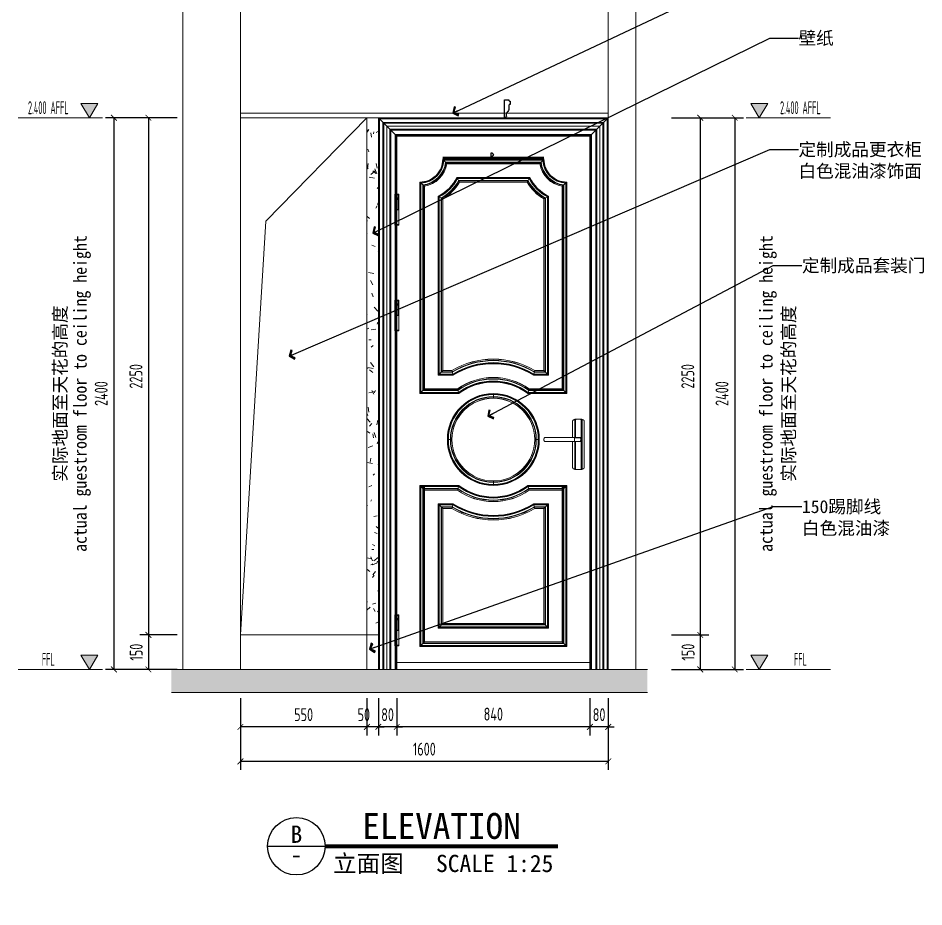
# Model space of a CAD drawing. Header units: millimetres. Extents: x 3162 to 221128, y -144913 to 11496.
# Drawn here: x 175031 to 178971, y -19094 to -15227 of the extents above; entities that cross this region are included whole.
import ezdxf
from ezdxf.enums import TextEntityAlignment as Align
from ezdxf.xclip import XClip

# ---------------------------------------------------------------- set-up
doc = ezdxf.new("R2010")
doc.units = ezdxf.units.MM
doc.header["$LTSCALE"] = 10
doc.header["$XCLIPFRAME"] = 2
doc.linetypes.add('CENTER', pattern=[50.8, 31.75, -6.35, 6.35, -6.35])
doc.linetypes.add('HIDDEN', pattern=[9.525, 6.35, -3.175])
doc.layers.get('Defpoints').update_dxf_attribs({"color": 250})
for name, color, linetype, lineweight in [('Contour【轮廓线】', 94, 'Continuous', 0), ('Elevation【立面图库】', 150, 'Continuous', 0), ('FC-Hatch【平面填充】', 250, 'Continuous', 0), ('FC-Refe【标注引线】', 2, 'Continuous', 0), ('FF-Fixed【固定家具】', 30, 'Continuous', 0), ('FF-Text【平面文字】', 2, 'Continuous', 0), ('Fine【细线】', 250, 'Continuous', 0), ('Finish【完成面】', 2, 'Continuous', 0), ('Gray【中细线】', 8, 'Continuous', 0), ('RC-dimensions', 44, 'Continuous', 0), ('Wall【立面墙】', 252, 'Continuous', 0)]:
    doc.layers.add(name, color=color, linetype=linetype, lineweight=lineweight)
doc.layers.add('WALL_NEW【新建墙体】', color=4, linetype='Continuous')
doc.layers.add('WALL【墙体】', color=7, linetype='Continuous')
doc.styles.add('宋体', font='', dxfattribs={"width": 0.8})
doc.styles.add('尺寸标注', font='ARCHS.SHX', dxfattribs={"width": 0.8})
doc.styles.add('文字', font='')
doc.styles.add('标高', font='ARCHS.SHX', dxfattribs={"width": 0.5})
doc.styles.add('线上图名', font='simhei.ttf')
doc.styles.add('线下图名', font='simhei.ttf')
doc.styles.get('宋体').set_extended_font_data('SimSun')
doc.styles.get('文字').set_extended_font_data('SimSun')
doc.dimstyles.new('海龙1：25', dxfattribs={"dimscale": 25, "dimtxt": 2.25, "dimasz": 1, "dimexe": 1.5, "dimexo": 1, "dimgap": 1, "dimtad": 1, "dimdec": 0, "dimrnd": 5, "dimdsep": 46, "dimtxsty": '尺寸标注', "dimblk": 'ARCHTICK', "dimblk1": 'ARCHTICK', "dimblk2": 'ARCHTICK', "dimcen": 1, "dimclrd": 44, "dimclre": 44, "dimclrt": 2, "dimadec": 0, "dimazin": 0, "dimtfac": 1, "dimtdec": 0, "dimtix": 1, "dimtmove": 2, "dimatfit": 3, "dimldrblk": 'hl_arrow2', "dimfxl": 5, "dimfxlon": 1, "dimarcsym": 0})

# ---------------------------------------------------------------- blocks, each defined once
blk = doc.blocks.new('*U173')
at = {"color": 2, "linetype": 'Continuous'}
blk.add_line((-27.26, 0), (-17.26, 0), dxfattribs=at)
blk.add_lwpolyline([(-17.26, 0, 0.7, 0.7, 0), (23.26, 0, 0.75, 0.75, 0)], format="xyseb", dxfattribs=at)
at = {"color": 150, "linetype": 'Continuous'}
blk.add_circle((-22.26, 0), 5, dxfattribs=at)
at = {"color": 2, "style": '线上图名', "flags": 8}
blk.add_attdef('EXISTING_PLAN', text='', height=4.5, dxfattribs=at).set_placement((3, 1.27), align=Align.CENTER)
at = {"color": 2, "style": '线下图名', "flags": 8}
blk.add_attdef('编号', text='', height=3, dxfattribs=at).set_placement((-22.26, 2.08), align=Align.MIDDLE)
blk.add_attdef('图号', text='', height=3, dxfattribs=at).set_placement((-22.26, -3.86), align=Align.BOTTOM_CENTER)
blk.add_attdef('图名1', text='', height=3, dxfattribs=at).set_placement((-15.86, -1.5), align=Align.TOP_LEFT)
blk.add_attdef('比例1', text='', height=3, dxfattribs=at).set_placement((22.44, -1.5), align=Align.TOP_RIGHT)
blk = doc.blocks.new('_ArchTick')
at = {"color": 2, "linetype": 'ByBlock', "const_width": 0.15}
blk.add_lwpolyline([(-0.5, -0.5), (0.5, 0.5)], dxfattribs=at)
blk = doc.blocks.new('*D180')
at = {"layer": 'Defpoints', "color": 0, "transparency": 16777216}
for p in [(175748, -15660.5), (175598, -17910.5), (175748, -17910.5)]:
    blk.add_point(p, dxfattribs=at)
at = {"layer": 'RC-dimensions', "color": 44, "lineweight": -2, "transparency": 16777216}
for p, q in [((175723, -15660.5), (175560.5, -15660.5)), ((175598, -15660.5), (175598, -17910.5)), ((175723, -17910.5), (175560.5, -17910.5))]:
    blk.add_line(p, q, dxfattribs=at)
at = {"layer": 'RC-dimensions', "color": 44, "lineweight": -2, "transparency": 16777216, "xscale": 25, "yscale": 25, "zscale": 25}
for p, rotation in [((175598, -15660.5), 90), ((175598, -17910.5), 270)]:
    blk.add_blockref('_ArchTick', p, dxfattribs=dict(at, rotation=rotation))
at = {"layer": 'RC-dimensions', "color": 2, "transparency": 16777216, "insert": (175543.7, -16785.5), "char_height": 56.25, "attachment_point": 5, "rotation": 90, "style": '尺寸标注'}
blk.add_mtext('2250', dxfattribs=at)
blk = doc.blocks.new('hl_arrow2')
at = {"color": 2}
blk.add_line((-0.22, 0), (-1, 0), dxfattribs=at)
blk.add_lwpolyline([(-0.22, 0), (-0.86, -0.69), (-0.65, -0.86), (0, 0), (-0.65, 0.86), (-0.86, 0.69)], close=True, dxfattribs=at)
for points in [[(-0.86, 0.69), (-0.65, 0.86), (-0.22, 0), (0, 0)], [(-0.86, -0.69), (-0.65, -0.86), (-0.22, 0), (0, 0)]]:
    blk.add_solid(points, dxfattribs=at)
blk = doc.blocks.new('*D181')
at = {"layer": 'Defpoints', "color": 0, "transparency": 16777216}
for p in [(175748, -17910.5), (175598, -18060.5), (175748, -18060.5)]:
    blk.add_point(p, dxfattribs=at)
at = {"layer": 'RC-dimensions', "color": 44, "lineweight": -2, "transparency": 16777216}
for p, q in [((175723, -17910.5), (175560.5, -17910.5)), ((175598, -17910.5), (175598, -18060.5)), ((175723, -18060.5), (175560.5, -18060.5))]:
    blk.add_line(p, q, dxfattribs=at)
at = {"layer": 'RC-dimensions', "color": 44, "lineweight": -2, "transparency": 16777216, "xscale": 25, "yscale": 25, "zscale": 25}
for p, rotation in [((175598, -17910.5), 90), ((175598, -18060.5), 270)]:
    blk.add_blockref('_ArchTick', p, dxfattribs=dict(at, rotation=rotation))
at = {"layer": 'RC-dimensions', "color": 2, "transparency": 16777216, "insert": (175544.9, -17985.5), "char_height": 56.25, "attachment_point": 5, "rotation": 90, "style": '尺寸标注'}
blk.add_mtext('150', dxfattribs=at)
blk = doc.blocks.new('*D182')
at = {"layer": 'Defpoints', "color": 0, "transparency": 16777216}
for p in [(175748, -15660.5), (175448, -18060.5), (175748, -18060.5)]:
    blk.add_point(p, dxfattribs=at)
at = {"layer": 'RC-dimensions', "color": 44, "lineweight": -2, "transparency": 16777216}
for p, q in [((175573, -15660.5), (175410.5, -15660.5)), ((175448, -15660.5), (175448, -18060.5)), ((175573, -18060.5), (175410.5, -18060.5))]:
    blk.add_line(p, q, dxfattribs=at)
at = {"layer": 'RC-dimensions', "color": 44, "lineweight": -2, "transparency": 16777216, "xscale": 25, "yscale": 25, "zscale": 25}
for p, rotation in [((175448, -15660.5), 90), ((175448, -18060.5), 270)]:
    blk.add_blockref('_ArchTick', p, dxfattribs=dict(at, rotation=rotation))
at = {"layer": 'RC-dimensions', "color": 2, "transparency": 16777216, "insert": (175392.5, -16860.5), "char_height": 56.25, "attachment_point": 5, "rotation": 90, "style": '尺寸标注'}
blk.add_mtext('2400', dxfattribs=at)
blk = doc.blocks.new('海龍_立面标识')
at = {"style": '宋体', "width": 0.9, "flags": 8}
blk.add_attdef('FLOOR_HEIGHT', text='', height=2.25, rotation=90, dxfattribs=at).set_placement((0, 0), align=Align.CENTER)
at = {"style": '宋体', "flags": 8}
blk.add_attdef('HEIGHT', text='', height=2.25, rotation=90, dxfattribs=at).set_placement((-3.5, 0), align=Align.CENTER)
blk = doc.blocks.new('hl_Elevation-A2')
blk.add_hatch(color=150).paths.add_polyline_path([(3.74, 2.47), (2.27, 0), (0.8, 2.47)])
at = {"color": 150}
blk.add_line((0, 0), (14.67, 0), dxfattribs=at)
blk.add_lwpolyline([(3.74, 2.47), (2.27, 0), (0.8, 2.47)], close=True, dxfattribs=at)
at = {"color": 2, "style": '标高', "width": 0.8, "flags": 8}
blk.add_attdef('HEIGHT', text='', height=2.25, dxfattribs=at).set_placement((9.42, 1.75), align=Align.MIDDLE_CENTER)
blk = doc.blocks.new('*D183')
at = {"layer": 'Defpoints', "color": 0, "transparency": 16777216}
for p in [(177847.9, -15660.5), (177847.9, -17910.5), (177997.9, -17910.5)]:
    blk.add_point(p, dxfattribs=at)
at = {"layer": 'RC-dimensions', "color": 44, "lineweight": -2, "transparency": 16777216}
for p, q in [((177872.9, -15660.5), (178035.4, -15660.5)), ((177997.9, -15660.5), (177997.9, -17910.5)), ((177872.9, -17910.5), (178035.4, -17910.5))]:
    blk.add_line(p, q, dxfattribs=at)
at = {"layer": 'RC-dimensions', "color": 44, "lineweight": -2, "transparency": 16777216, "xscale": 25, "yscale": 25, "zscale": 25}
for p, rotation in [((177997.9, -15660.5), 90), ((177997.9, -17910.5), 270)]:
    blk.add_blockref('_ArchTick', p, dxfattribs=dict(at, rotation=rotation))
at = {"layer": 'RC-dimensions', "color": 2, "transparency": 16777216, "insert": (177943.6, -16785.5), "char_height": 56.25, "attachment_point": 5, "rotation": 90, "style": '尺寸标注'}
blk.add_mtext('2250', dxfattribs=at)
blk = doc.blocks.new('*D184')
at = {"layer": 'Defpoints', "color": 0, "transparency": 16777216}
for p in [(177847.9, -17910.5), (177847.9, -18060.5), (177997.9, -18060.5)]:
    blk.add_point(p, dxfattribs=at)
at = {"layer": 'RC-dimensions', "color": 44, "lineweight": -2, "transparency": 16777216}
for p, q in [((177872.9, -17910.5), (178035.4, -17910.5)), ((177997.9, -17910.5), (177997.9, -18060.5)), ((177872.9, -18060.5), (178035.4, -18060.5))]:
    blk.add_line(p, q, dxfattribs=at)
at = {"layer": 'RC-dimensions', "color": 44, "lineweight": -2, "transparency": 16777216, "xscale": 25, "yscale": 25, "zscale": 25}
for p, rotation in [((177997.9, -17910.5), 90), ((177997.9, -18060.5), 270)]:
    blk.add_blockref('_ArchTick', p, dxfattribs=dict(at, rotation=rotation))
at = {"layer": 'RC-dimensions', "color": 2, "transparency": 16777216, "insert": (177944.8, -17985.5), "char_height": 56.25, "attachment_point": 5, "rotation": 90, "style": '尺寸标注'}
blk.add_mtext('150', dxfattribs=at)
blk = doc.blocks.new('*D185')
at = {"layer": 'Defpoints', "color": 0, "transparency": 16777216}
for p in [(177847.9, -15660.5), (177847.9, -18060.5), (178147.9, -18060.5)]:
    blk.add_point(p, dxfattribs=at)
at = {"layer": 'RC-dimensions', "color": 44, "lineweight": -2, "transparency": 16777216}
for p, q in [((178022.9, -15660.5), (178185.4, -15660.5)), ((178147.9, -15660.5), (178147.9, -18060.5)), ((178022.9, -18060.5), (178185.4, -18060.5))]:
    blk.add_line(p, q, dxfattribs=at)
at = {"layer": 'RC-dimensions', "color": 44, "lineweight": -2, "transparency": 16777216, "xscale": 25, "yscale": 25, "zscale": 25}
for p, rotation in [((178147.9, -15660.5), 90), ((178147.9, -18060.5), 270)]:
    blk.add_blockref('_ArchTick', p, dxfattribs=dict(at, rotation=rotation))
at = {"layer": 'RC-dimensions', "color": 2, "transparency": 16777216, "insert": (178092.5, -16860.5), "char_height": 56.25, "attachment_point": 5, "rotation": 90, "style": '尺寸标注'}
blk.add_mtext('2400', dxfattribs=at)
blk = doc.blocks.new('*D186')
at = {"layer": 'Defpoints', "color": 0, "transparency": 16777216}
for p in [(177518, -18160.5), (177597.9, -18160.5), (177518, -18310.5)]:
    blk.add_point(p, dxfattribs=at)
at = {"layer": 'RC-dimensions', "color": 44, "lineweight": -2, "transparency": 16777216}
for p, q in [((177518, -18185.5), (177518, -18348)), ((177597.9, -18185.5), (177597.9, -18348)), ((177518, -18310.5), (177493, -18310.5)), ((177597.9, -18310.5), (177518, -18310.5)), ((177597.9, -18310.5), (177622.9, -18310.5))]:
    blk.add_line(p, q, dxfattribs=at)
at = {"layer": 'RC-dimensions', "color": 44, "lineweight": -2, "transparency": 16777216, "xscale": 25, "yscale": 25, "zscale": 25}
blk.add_blockref('_ArchTick', (177518, -18310.5), dxfattribs=at)
at = {"layer": 'RC-dimensions', "color": 44, "lineweight": -2, "transparency": 16777216, "xscale": 25, "yscale": 25, "zscale": 25, "rotation": 180}
blk.add_blockref('_ArchTick', (177597.9, -18310.5), dxfattribs=at)
at = {"layer": 'RC-dimensions', "color": 2, "transparency": 16777216, "insert": (177558, -18257.4), "char_height": 56.25, "attachment_point": 5, "style": '尺寸标注'}
blk.add_mtext('80', dxfattribs=at)
blk = doc.blocks.new('*D187')
at = {"layer": 'Defpoints', "color": 0, "transparency": 16777216}
for p in [(175998, -18160.5), (177597.9, -18160.5), (175998, -18460.5)]:
    blk.add_point(p, dxfattribs=at)
at = {"layer": 'RC-dimensions', "color": 44, "lineweight": -2, "transparency": 16777216}
for p, q in [((175998, -18335.5), (175998, -18498)), ((177597.9, -18335.5), (177597.9, -18498)), ((177597.9, -18460.5), (175998, -18460.5))]:
    blk.add_line(p, q, dxfattribs=at)
at = {"layer": 'RC-dimensions', "color": 44, "lineweight": -2, "transparency": 16777216, "xscale": 25, "yscale": 25, "zscale": 25, "rotation": 180}
blk.add_blockref('_ArchTick', (175998, -18460.5), dxfattribs=at)
at = {"layer": 'RC-dimensions', "color": 44, "lineweight": -2, "transparency": 16777216, "xscale": 25, "yscale": 25, "zscale": 25}
blk.add_blockref('_ArchTick', (177597.9, -18460.5), dxfattribs=at)
at = {"layer": 'RC-dimensions', "color": 2, "transparency": 16777216, "insert": (176798, -18407.4), "char_height": 56.25, "attachment_point": 5, "style": '尺寸标注'}
blk.add_mtext('1600', dxfattribs=at)
blk = doc.blocks.new('海龙_05091009')
at = {"layer": 'WALL【墙体】'}
for p, q in [((-3625, 1925), (3375, 1925)), ((-3375, 1675), (3375, 1675))]:
    blk.add_line(p, q, dxfattribs=at)
blk = doc.blocks.new('合页1')
for p, q in [((-9, -67), (-9, 67)), ((9, 67), (-9, 67)), ((9, -67), (9, 67)), ((9, -67), (-9, -67))]:
    blk.add_line(p, q)
at = {"color": 250}
for p, q in [((9, 64), (-9, 64)), ((9, 1), (-9, 1)), ((9, 1), (-9, 1)), ((9, -1), (-9, -1)), ((9, -1), (-9, -1)), ((9, -64), (-9, -64))]:
    blk.add_line(p, q, dxfattribs=at)
at = {"color": 250, "linetype": 'HIDDEN'}
for p, q in [((-6, 64), (-6, -1)), ((-6, 45), (-2.5, 51)), ((6, 45), (-6, 45)), ((2.5, 51), (-2.5, 51)), ((6, 64), (6, -1))]:
    blk.add_line(p, q, dxfattribs=at)
at = {"color": 250, "linetype": 'CENTER', "ltscale": 0.0068}
blk.add_line((0, -72.4), (0, 70.6), dxfattribs=at)
at = {"color": 250, "ltscale": 0.2}
blk.add_line((2.5, 51), (6, 45), dxfattribs=at)
blk = doc.blocks.new('立面门把手01')
at = {"color": 251, "linetype": 'HIDDEN', "ltscale": 80}
for p, q in [((-16, -128.8, 0), (-16, 87, 0)), ((-12, -129.4, 0), (-12, 87.6, 0)), ((12, 9.1, 0), (12, 87.6, 0)), ((16, 9.1, 0), (16, 87, 0)), ((12, -8.9, 0), (12, -129.4, 0)), ((16, -8.9, 0), (16, -128.8, 0))]:
    blk.add_line(p, q, dxfattribs=at)
at = {"linetype": 'HIDDEN', "ltscale": 80, "elevation": 0}
blk.add_lwpolyline([(25, -8.9), (25, -122.4, -0.317837), (21.7, -127.1, -0.020494), (16, -128.8, -0.498427), (12, -129.4, -0.124451), (-12, -129.4, -0.497981), (-16, -128.8, -0.020494), (-21.7, -127.1, -0.317837), (-25, -122.4), (-25, 80.6, -0.317837), (-21.7, 85.3, -0.020494), (-16, 87, -0.497981), (-12, 87.6, -0.124451), (12, 87.6, -0.498427), (16, 87, -0.020494), (21.7, 85.3, -0.317837), (25, 80.6), (25, 9.1)], format="xyb", dxfattribs=at)
blk.add_lwpolyline([(-9.8, 7.4, -0.214918), (-6.1, 9.1), (147.2, 9.1, -0.314288), (147.2, -8.9), (-6.1, -8.9, -0.214918), (-9.8, -7.3, -0.226084)], format="xyb", close=True, dxfattribs=at)
at = {"color": 251, "linetype": 'HIDDEN', "ltscale": 80, "elevation": 0}
blk.add_lwpolyline([(17.2, 8.1), (17.2, -7.9), (-6.1, -7.9, -0.209535), (-9, -6.7, -0.217189), (-9, 6.8, -0.209535), (-6.1, 8.1), (17.2, 8.1)], format="xyb", close=True, dxfattribs=at)
blk = doc.blocks.new('海龙_05133808')
at = {"layer": 'FF-Fixed【固定家具】', "color": 8}
for p, q in [((-500, 1200), (-422.4, 1122.4)), ((500, 1200), (422.4, 1122.4)), ((-500, -1200), (-422.4, -1200)), ((500, -1200), (422.4, -1200))]:
    blk.add_line(p, q, dxfattribs=at)
at = {"layer": 'FF-Fixed【固定家具】'}
blk.add_line((320, 0), (320, 920), dxfattribs=at)
for points in [[(-500, 1200), (500, 1200), (500, -1200), (-500, -1200)], [(-420, 1120), (420, 1120), (420, -1170), (-420, -1170)], [(-420, 1120), (420, 1120), (420, -1200), (-420, -1200)]]:
    blk.add_lwpolyline(points, close=True, dxfattribs=at)
for points in [[(-500, -1200), (-500, 1200), (500, 1200), (500, -1200)], [(-220, 1021), (220, 1021)], [(-220, 1020), (220, 1020)], [(-320, 0), (-320, 920)], [(320, -400), (320, -1100), (-320, -1100), (-320, -400)], [(300, -400), (300, -1080), (-300, -1080), (-300, -400)]]:
    blk.add_lwpolyline(points, dxfattribs=at)
at = {"layer": 'FF-Fixed【固定家具】', "color": 8}
for points in [[(-495.2, -1200), (-495.2, 1195.2), (495.2, 1195.2), (495.2, -1200)], [(-479.9, -1200), (-479.9, 1179.9), (479.9, 1179.9), (479.9, -1200)], [(-476.3, -1200), (-476.3, 1176.3), (476.3, 1176.3), (476.3, -1200)], [(-463.7, -1200), (-463.7, 1163.7), (463.7, 1163.7), (463.7, -1200)], [(-446.2, -1200), (-446.2, 1146.2), (446.2, 1146.2), (446.2, -1200)], [(-427.3, -1200), (-427.3, 1127.3), (427.3, 1127.3), (427.3, -1200)], [(-422.4, -1200), (-422.4, 1122.4), (422.4, 1122.4), (422.4, -1200)]]:
    blk.add_lwpolyline(points, dxfattribs=at)
blk.add_lwpolyline([(-450, 1150), (450, 1150), (450, -1200), (-450, -1200)], close=True, dxfattribs=at)
at = {"layer": 'FF-Fixed【固定家具】'}
for points in [[(150, 0, 0.333333), (-150, 0), (-320, 0), (-320, 920, 0.414214), (-220, 1020), (220, 1020, 0.414214), (320, 920), (320, 0)], [(156.5, 20, 0.319438), (-156.5, 20), (-300, 20), (-300, 901.7, 0.319197), (-201.7, 1000), (201.7, 1000, 0.319197), (300, 901.7), (300, 20)], [(240, 80), (174.6, 80, 0.286299), (-174.6, 80), (-240, 80), (-240, 858.8, 0.163866), (-158.8, 940), (158.8, 940, 0.163866), (240, 858.8)], [(220, 100), (180.3, 100, 0.27735), (-180.3, 100), (-220, 100), (-220, 846.8, 0.131652), (-146.8, 920), (146.8, 920, 0.131652), (220, 846.8)], [(150, -400), (320, -400), (320, -1100), (-320, -1100), (-320, -400), (-150, -400, 0.333333)], [(156.5, -420), (300, -420), (300, -1080), (-300, -1080), (-300, -420), (-156.5, -420, 0.319438)], [(174.6, -480), (240, -480), (240, -1020), (-240, -1020), (-240, -480), (-174.6, -480, 0.286299)], [(180.3, -500), (220, -500), (220, -1000), (-220, -1000), (-220, -500), (-180.3, -500, 0.27735)]]:
    blk.add_lwpolyline(points, format="xyb", close=True, dxfattribs=at)
for radius in [200, 180]:
    blk.add_circle((0, -200), radius, dxfattribs=at)
at = {"layer": 'Fine【细线】'}
for p, q in [((-220, 1020), (-220, 1021)), ((-220, 1020), (-201.7, 1000)), ((220, 1020), (201.7, 1000)), ((220, 1020), (220, 1021)), ((-320, 920), (-300, 901.7)), ((-158.8, 940), (-146.8, 920)), ((158.8, 940), (146.8, 920)), ((320, 920), (300, 901.7)), ((-240, 858.8), (-220, 846.8)), ((240, 858.8), (220, 846.8)), ((-240, 80), (-220, 100)), ((-174.6, 80), (-180.3, 100)), ((174.6, 80), (180.3, 100)), ((240, 80), (220, 100)), ((-320, 0), (-300, 20)), ((-150, 0), (-156.5, 20)), ((0, 0), (0, -20)), ((150, 0), (156.5, 20)), ((320, 0), (300, 20)), ((-200, -200), (-180, -200)), ((200, -200), (180, -200)), ((0, -400), (0, -380)), ((-320, -400), (-300, -400)), ((-320, -400), (-300, -420)), ((-150, -400), (-156.5, -420)), ((150, -400), (156.5, -420)), ((320, -400), (300, -400)), ((320, -400), (300, -420)), ((-240, -480), (-220, -500)), ((-174.6, -480), (-180.3, -500)), ((174.6, -480), (180.3, -500)), ((240, -480), (220, -500)), ((-240, -1020), (-220, -1000)), ((240, -1020), (220, -1000)), ((-320, -1100), (-300, -1080)), ((-320, -1100), (-300, -1080)), ((320, -1100), (300, -1080)), ((320, -1100), (300, -1080))]:
    blk.add_line(p, q, dxfattribs=at)
for points in [[(-220, 1027.8), (220, 1027.8)], [(-220, 1026.2), (220, 1026.2)], [(-220, 1021.3), (220, 1021.3)], [(-220, 1019.2), (220, 1019.2)], [(-220, 1017.3), (220, 1017.3)], [(317.3, -400), (317.3, -1097.3), (-317.3, -1097.3), (-317.3, -400)], [(315.5, -400), (315.5, -1095.5), (-315.5, -1095.5), (-315.5, -400)], [(306.8, -400), (306.8, -1086.8), (-306.8, -1086.8), (-306.8, -400)], [(305.2, -400), (305.2, -1085.2), (-305.2, -1085.2), (-305.2, -400)], [(300.3, -400), (300.3, -1080.3), (-300.3, -1080.3), (-300.3, -400)]]:
    blk.add_lwpolyline(points, dxfattribs=at)
for points in [[(150.9, 2.7, 0.331375), (-150.9, 2.7), (-317.3, 2.7), (-317.3, 917.4, 0.399077), (-217.4, 1017.3), (217.4, 1017.3, 0.399077), (317.3, 917.4), (317.3, 2.7)], [(151.5, 4.5, 0.330047), (-151.5, 4.5), (-315.5, 4.5), (-315.5, 915.6, 0.389181), (-215.6, 1015.5), (215.6, 1015.5, 0.389181), (315.5, 915.6), (315.5, 4.5)], [(154.3, 13.2, 0.323986), (-154.3, 13.2), (-306.8, 13.2), (-306.8, 907.6, 0.347425), (-207.6, 1006.8), (207.6, 1006.8, 0.347425), (306.8, 907.6), (306.8, 13.2)], [(154.9, 14.8, 0.322863), (-154.9, 14.8), (-305.2, 14.8), (-305.2, 906.1, 0.34023), (-206.1, 1005.2), (206.1, 1005.2, 0.34023), (305.2, 906.1), (305.2, 14.8)], [(156.4, 19.7, 0.319615), (-156.4, 19.7), (-300.3, 19.7), (-300.3, 901.9, 0.320252), (-201.9, 1000.3), (201.9, 1000.3, 0.320252), (300.3, 901.9), (300.3, 19.7)], [(237.3, 82.7), (175.4, 82.7, 0.285056), (-175.4, 82.7), (-237.3, 82.7), (-237.3, 857.1, 0.15921), (-157.1, 937.3), (157.1, 937.3, 0.15921), (237.3, 857.1)], [(235.5, 84.5), (175.9, 84.5, 0.284209), (-175.9, 84.5), (-235.5, 84.5), (-235.5, 856, 0.156073), (-156, 935.5), (156, 935.5, 0.156073), (235.5, 856)], [(226.8, 93.2), (178.4, 93.2, 0.280311), (-178.4, 93.2), (-226.8, 93.2), (-226.8, 850.8, 0.14199), (-150.8, 926.8), (150.8, 926.8, 0.14199), (226.8, 850.8)], [(225.2, 94.8), (178.8, 94.8, 0.279583), (-178.8, 94.8), (-225.2, 94.8), (-225.2, 849.8, 0.13942), (-149.8, 925.2), (149.8, 925.2, 0.13942), (225.2, 849.8)], [(220.3, 99.7), (180.2, 99.7, 0.277466), (-180.2, 99.7), (-220.3, 99.7), (-220.3, 847, 0.132051), (-147, 920.3), (147, 920.3, 0.132051), (220.3, 847)], [(150.9, -402.7), (317.3, -402.7), (317.3, -1097.3), (-317.3, -1097.3), (-317.3, -402.7), (-150.9, -402.7, 0.331375)], [(151.5, -404.5), (315.5, -404.5), (315.5, -1095.5), (-315.5, -1095.5), (-315.5, -404.5), (-151.5, -404.5, 0.330047)], [(154.3, -413.2), (306.8, -413.2), (306.8, -1086.8), (-306.8, -1086.8), (-306.8, -413.2), (-154.3, -413.2, 0.323986)], [(154.9, -414.8), (305.2, -414.8), (305.2, -1085.2), (-305.2, -1085.2), (-305.2, -414.8), (-154.9, -414.8, 0.322863)], [(156.4, -419.7), (300.3, -419.7), (300.3, -1080.3), (-300.3, -1080.3), (-300.3, -419.7), (-156.4, -419.7, 0.319615)], [(175.4, -482.7), (237.3, -482.7), (237.3, -1017.3), (-237.3, -1017.3), (-237.3, -482.7), (-175.4, -482.7, 0.285056)], [(175.9, -484.5), (235.5, -484.5), (235.5, -1015.5), (-235.5, -1015.5), (-235.5, -484.5), (-175.9, -484.5, 0.284209)], [(178.4, -493.2), (226.8, -493.2), (226.8, -1006.8), (-226.8, -1006.8), (-226.8, -493.2), (-178.4, -493.2, 0.280311)], [(178.8, -494.8), (225.2, -494.8), (225.2, -1005.2), (-225.2, -1005.2), (-225.2, -494.8), (-178.8, -494.8, 0.279583)], [(180.2, -499.7), (220.3, -499.7), (220.3, -1000.3), (-220.3, -1000.3), (-220.3, -499.7), (-180.2, -499.7, 0.277466)]]:
    blk.add_lwpolyline(points, format="xyb", close=True, dxfattribs=at)
for radius in [197.3, 195.5, 186.8, 185.2, 180.3]:
    blk.add_circle((0, -200), radius, dxfattribs=at)
at = {"layer": 'Gray【中细线】', "xscale": -1}
for name, p in [('合页1', (-420, 800)), ('合页1', (-420, 340)), ('立面门把手01', (370, -200.1, 0)), ('合页1', (-420, -1030))]:
    blk.add_blockref(name, p, dxfattribs=at)
blk = doc.blocks.new('*D325')
at = {"layer": 'Defpoints', "color": 0, "transparency": 16777216}
for p in [(176548, -18160.5), (176598, -18160.5), (176548, -18310.5)]:
    blk.add_point(p, dxfattribs=at)
at = {"layer": 'RC-dimensions', "color": 44, "lineweight": -2, "transparency": 16777216}
for p, q in [((176548, -18185.5), (176548, -18348)), ((176598, -18185.5), (176598, -18348)), ((176548, -18310.5), (176523, -18310.5)), ((176598, -18310.5), (176548, -18310.5)), ((176598, -18310.5), (176623, -18310.5))]:
    blk.add_line(p, q, dxfattribs=at)
at = {"layer": 'RC-dimensions', "color": 44, "lineweight": -2, "transparency": 16777216, "xscale": 25, "yscale": 25, "zscale": 25}
blk.add_blockref('_ArchTick', (176548, -18310.5), dxfattribs=at)
at = {"layer": 'RC-dimensions', "color": 44, "lineweight": -2, "transparency": 16777216, "xscale": 25, "yscale": 25, "zscale": 25, "rotation": 180}
blk.add_blockref('_ArchTick', (176598, -18310.5), dxfattribs=at)
at = {"layer": 'RC-dimensions', "color": 2, "transparency": 16777216, "insert": (176534.8, -18257.4), "char_height": 56.25, "attachment_point": 5, "style": '尺寸标注'}
blk.add_mtext('50', dxfattribs=at)
blk = doc.blocks.new('*D326')
at = {"layer": 'Defpoints', "color": 0, "transparency": 16777216}
for p in [(176598, -18160.5), (176678, -18160.5), (176598, -18310.5)]:
    blk.add_point(p, dxfattribs=at)
at = {"layer": 'RC-dimensions', "color": 44, "lineweight": -2, "transparency": 16777216}
for p, q in [((176598, -18185.5), (176598, -18348)), ((176678, -18185.5), (176678, -18348)), ((176598, -18310.5), (176573, -18310.5)), ((176678, -18310.5), (176598, -18310.5)), ((176678, -18310.5), (176703, -18310.5))]:
    blk.add_line(p, q, dxfattribs=at)
at = {"layer": 'RC-dimensions', "color": 44, "lineweight": -2, "transparency": 16777216, "xscale": 25, "yscale": 25, "zscale": 25}
blk.add_blockref('_ArchTick', (176598, -18310.5), dxfattribs=at)
at = {"layer": 'RC-dimensions', "color": 44, "lineweight": -2, "transparency": 16777216, "xscale": 25, "yscale": 25, "zscale": 25, "rotation": 180}
blk.add_blockref('_ArchTick', (176678, -18310.5), dxfattribs=at)
at = {"layer": 'RC-dimensions', "color": 2, "transparency": 16777216, "insert": (176638, -18257.4), "char_height": 56.25, "attachment_point": 5, "style": '尺寸标注'}
blk.add_mtext('80', dxfattribs=at)
blk = doc.blocks.new('*D327')
at = {"layer": 'Defpoints', "color": 0, "transparency": 16777216}
for p in [(176678, -18160.5), (177518, -18160.5), (176678, -18310.5)]:
    blk.add_point(p, dxfattribs=at)
at = {"layer": 'RC-dimensions', "color": 44, "lineweight": -2, "transparency": 16777216}
for p, q in [((176678, -18185.5), (176678, -18348)), ((177518, -18185.5), (177518, -18348)), ((177518, -18310.5), (176678, -18310.5))]:
    blk.add_line(p, q, dxfattribs=at)
at = {"layer": 'RC-dimensions', "color": 44, "lineweight": -2, "transparency": 16777216, "xscale": 25, "yscale": 25, "zscale": 25, "rotation": 180}
blk.add_blockref('_ArchTick', (176678, -18310.5), dxfattribs=at)
at = {"layer": 'RC-dimensions', "color": 44, "lineweight": -2, "transparency": 16777216, "xscale": 25, "yscale": 25, "zscale": 25}
blk.add_blockref('_ArchTick', (177518, -18310.5), dxfattribs=at)
at = {"layer": 'RC-dimensions', "color": 2, "transparency": 16777216, "insert": (177098, -18255.1), "char_height": 56.25, "attachment_point": 5, "style": '尺寸标注'}
blk.add_mtext('840', dxfattribs=at)
blk = doc.blocks.new('*D328')
at = {"layer": 'Defpoints', "color": 0, "transparency": 16777216}
for p in [(175998, -18160.5), (176548, -18160.5), (175998, -18310.5)]:
    blk.add_point(p, dxfattribs=at)
at = {"layer": 'RC-dimensions', "color": 44, "lineweight": -2, "transparency": 16777216}
for p, q in [((175998, -18185.5), (175998, -18348)), ((176548, -18185.5), (176548, -18348)), ((176548, -18310.5), (175998, -18310.5))]:
    blk.add_line(p, q, dxfattribs=at)
at = {"layer": 'RC-dimensions', "color": 44, "lineweight": -2, "transparency": 16777216, "xscale": 25, "yscale": 25, "zscale": 25, "rotation": 180}
blk.add_blockref('_ArchTick', (175998, -18310.5), dxfattribs=at)
at = {"layer": 'RC-dimensions', "color": 44, "lineweight": -2, "transparency": 16777216, "xscale": 25, "yscale": 25, "zscale": 25}
blk.add_blockref('_ArchTick', (176548, -18310.5), dxfattribs=at)
at = {"layer": 'RC-dimensions', "color": 2, "transparency": 16777216, "insert": (176273, -18257.4), "char_height": 56.25, "attachment_point": 5, "style": '尺寸标注'}
blk.add_mtext('550', dxfattribs=at)

msp = doc.modelspace()

# ---------------------------------------------------------------- hatches: boundary and pattern name
at = {"layer": 'FC-Hatch【平面填充】'}
h = msp.add_hatch(dxfattribs=at)
h.set_pattern_fill('地毯', color=256, scale=300, pattern_type=2)
h.set_pattern_definition([(0, (176763.98, -17766.54), (132, 228), [12, -201, 9, -87, 18, -213]), (10, (176706.98, -17643.54), (80.676, 285.344), [21, -51, 27, -159, 15, -198]), (20, (176676.98, -17739.54), (133.471, 220.976), [24, -165, 21, -123, 15, -96]), (30, (176763.98, -17757.54), (-21.97, 254.052), [15, -99, 12, -147, 9, -195]), (40, (176679.98, -17691.54), (33.836, 216.37), [12, -132, 9, -84, 24, -153]), (50, (176724.98, -17799.54), (-80.248, 235.733), [6, -111, 15, -183, 18, -93]), (60, (176733.98, -17778.54), (-99.473, 223.708), [15, -123, 6, -144, 12, -111]), (70, (176700.98, -17814.54), (-109.892, 215.587), [9, -57, 18, -96, 12, -132]), (80, (176715.98, -17637.54), (-208.565, 164.72), [21, -132, 9, -156, 18, -147]), (90, (176733.98, -17766.54), (-264, 111), [18, -93, 12, -183, 6, -186]), (100, (176685.98, -17673.54), (-247.971, 145.145), [21, -117, 18, -96, 21, -219]), (110, (176664.98, -17844.54), (-240.44, 81.691), [24, -78, 12, -159, 18, -174]), (120, (176583.98, -17808.54), (-286.65, 28.492), [15, -201, 18, -93, 21, -123]), (130, (176649.98, -17874.54), (-279.108, 71.266), [9, -66, 12, -129, 24, -168]), (140, (176559.98, -17634.54), (-220.597, -34.206), [18, -108, 21, -93, 12, -126]), (150, (176808.98, -17892.54), (-204.825, -120.767), [12, -84, 24, -186, 21, -171]), (160, (176610.98, -17724.54), (-237.9, -162.43), [18, -126, 15, -114, 12, -183]), (170, (176628.98, -17796.54), (-215.644, -169.123), [27, -99, 18, -135, 24, -132])])
h.paths.add_polyline_path([(176598, -15660.5), (176548, -15660.5), (176548, -17910.5), (176598, -17910.5)])
h = msp.add_hatch(dxfattribs=at)
h.set_pattern_fill('钢筋混凝土', color=256, scale=50, angle=180, style=0, pattern_type=2)
h.set_pattern_definition([(225, (108718.66, -931.4), (35.35534, -35.35534), []), (230, (108718.66, -931.4), (-71.72602, 6.27522), [7.5, -82.5]), (175, (108718.66, -931.4), (13.87511, -75.21923), [6, -66]), (280.4514, (108712.68, -930.88), (-57.85092, -68.94393), [6.374, -70.1142]), (226.1842, (108718.66, -951.4), (-106.72409, 16.55189), [11.25, -123.75]), (276.6356, (108709.76, -950.02), (-93.46626, -97.41178), [9.56105, -105.1713]), (171.1842, (108718.66, -951.4), (-93.46618, -97.41189), [9, -99]), (201, (108708.66, -946.4), (-59.690703, 40.261893), [7.5, -82.5]), (146, (108708.66, -946.4), (-24.33156, -72.51501), [6, -66]), (251.4514, (108703.684, -943.046), (-84.022234, -32.25304), [6.374, -70.1142]), (217.5, (108718.658, -931.4), (-1.2159855, -33.289385), [0.5, -65.2, 0.5, -67, 0.5, -66.25]), (187.5, (108718.66, -931.4), (-26.306954, -39.441171), [0.5, -38.2, 0.5, -63.7, 0.5, -25.25]), (147.5, (108740.958, -931.4), (-53.382244, 2.255487), [0.5, -25, 0.5, -78, 0.5, -103.5]), (137.5, (108750.96, -931.4), (-58.318617, -10.010498), [0.5, -32.5, 0.5, -51.8, 0.5, -73.5])])
h.paths.add_polyline_path([(175698, -18160.5), (175698, -18060.5), (177767.9, -18060.5), (177767.9, -18160.5)])

# ---------------------------------------------------------------- linework, layer by layer
at = {"layer": 'Contour【轮廓线】'}
for q in [(176548, -17910.5), (176598, -17910.5)]:
    msp.add_line((175998, -17910.5), q, dxfattribs=at)
at = {"layer": 'Defpoints', "ltscale": 100}
msp.add_lwpolyline([(177165.2, -15619.2, -0.187498), (177158.1, -15636.8, 0.248027), (177155.6, -15655.7), (177152, -15655.7), (177152, -15660.5), (177146.8, -15660.5), (177146.8, -15583), (177165.2, -15583, 0.513649), (177170.9, -15587.8), (177170.9, -15603.1), (177168.8, -15603.1, 0.414214), (177165.2, -15606.6)], format="xyb", close=True, dxfattribs=at)
at = {"layer": 'Defpoints'}
msp.add_lwpolyline([(177090.9, -15832.7), (177089.2, -15832.7), (177089.2, -15812.7), (177092.2, -15812.7, 0.414214), (177094.9, -15815.4), (177094.9, -15817.2, -1), (177094.9, -15825.9), (177094.9, -15827.5, 0.356394), (177090.9, -15832.4)], format="xyb", close=True, dxfattribs=at)
at = {"layer": 'FF-Fixed【固定家具】'}
for points in [[(175998, -15660.5), (176548, -15660.5), (176548, -17910.5), (175998, -17910.5)], [(175998, -18060.5), (176548, -18060.5), (176548, -17910.5), (175998, -17910.5)]]:
    msp.add_lwpolyline(points, close=True, dxfattribs=at)
at = {"layer": 'Fine【细线】', "color": 250}
msp.add_lwpolyline([(175998, -17910.5), (176108, -16110.5), (176548, -15660.5)], dxfattribs=at)
at = {"layer": 'Finish【完成面】'}
for p, q in [((175998, -15660.5), (175998, -18060.5)), ((177597.9, -15660.5), (175998, -15660.5)), ((177597.9, -15660.5), (177597.9, -18060.5)), ((175998, -18060.5), (177597.9, -18060.5))]:
    msp.add_line(p, q, dxfattribs=at)
at = {"layer": 'Gray【中细线】'}
msp.add_line((177597.9, -15640.5), (175998, -15640.5), dxfattribs=at)
at = {"layer": 'Wall【立面墙】'}
for points in [[(175998, -18060.5), (175998, -14560.5), (175748, -14560.5), (175748, -18060.5)], [(177597.9, -18060.5), (177597.9, -14560.5), (177717.9, -14560.5), (177717.9, -18060.5)], [(175698, -18060.5), (175698, -18060.5), (177767.9, -18060.5), (177767.9, -18060.5)], [(175698, -18160.5), (175698, -18160.5), (177767.9, -18160.5), (177767.9, -18160.5)]]:
    msp.add_lwpolyline(points, close=True, dxfattribs=at)

# ---------------------------------------------------------------- block references
at = {"layer": 'Elevation【立面图库】'}
ref = msp.add_blockref('hl_Elevation-A2', (175398, -15660.5), dxfattribs=dict(at, xscale=-25, yscale=25, zscale=25))
ref.add_attrib('HEIGHT', '2.400 AFFL', dxfattribs={"layer": '0', "color": 2, "height": 56.25, "style": '标高', "width": 0.5}).set_placement((175162.5, -15616.8), align=Align.MIDDLE_CENTER)
ref = msp.add_blockref('hl_Elevation-A2', (178197.9, -15660.5), dxfattribs=dict(at, xscale=25, yscale=25, zscale=25))
ref.add_attrib('HEIGHT', '2.400 AFFL', dxfattribs={"layer": '0', "color": 2, "height": 56.25, "style": '标高', "width": 0.5}).set_placement((178433.4, -15616.8), align=Align.MIDDLE_CENTER)
ref = msp.add_blockref('hl_Elevation-A2', (175398, -18060.5), dxfattribs=dict(at, xscale=-25, yscale=25, zscale=25))
ref.add_attrib('HEIGHT', 'FFL', dxfattribs={"layer": '0', "color": 2, "height": 56.25, "style": '标高', "width": 0.5}).set_placement((175162.5, -18016.8), align=Align.MIDDLE_CENTER)
ref = msp.add_blockref('hl_Elevation-A2', (178197.9, -18060.5), dxfattribs=dict(at, xscale=25, yscale=25, zscale=25))
ref.add_attrib('HEIGHT', 'FFL', dxfattribs={"layer": '0', "color": 2, "height": 56.25, "style": '标高', "width": 0.5}).set_placement((178433.4, -18016.8), align=Align.MIDDLE_CENTER)
at = {"layer": 'FF-Text【平面文字】'}
ref = msp.add_blockref('海龍_立面标识', (175329.2, -16860.5), dxfattribs=dict(at, xscale=25, yscale=25, zscale=25))
ref.add_attrib('FLOOR_HEIGHT', 'actual guestroom floor to ceiling height', dxfattribs={"layer": '0', "height": 56.25, "rotation": 90, "style": '宋体', "width": 0.9}).set_placement((175329.2, -16860.5), align=Align.CENTER)
ref.add_attrib('HEIGHT', '实际地面至天花的高度', dxfattribs={"layer": '0', "height": 56.25, "rotation": 90, "style": '宋体'}).set_placement((175241.7, -16860.5), align=Align.CENTER)
ref = msp.add_blockref('海龍_立面标识', (178266.7, -16860.5), dxfattribs=dict(at, xscale=-25, yscale=25, zscale=25))
ref.add_attrib('FLOOR_HEIGHT', 'actual guestroom floor to ceiling height', dxfattribs={"layer": '0', "height": 56.25, "rotation": 90, "style": '宋体', "width": 0.9}).set_placement((178312.3, -16860.5), align=Align.CENTER)
ref.add_attrib('HEIGHT', '实际地面至天花的高度', dxfattribs={"layer": '0', "height": 56.25, "rotation": 90, "style": '宋体'}).set_placement((178410.4, -16860.5), align=Align.CENTER)
at = {"layer": 'Gray【中细线】'}
msp.add_blockref('海龙_05133808', (177098, -16860.5), dxfattribs=at)
at = {"layer": 'WALL_NEW【新建墙体】'}
ref = msp.add_blockref('海龙_05091009', (177673, -16351.8), dxfattribs=dict(at, rotation=89.99999999999999))
XClip(ref).set_block_clipping_path([(2385.0000058371, -674.9550802007), (3885.0000058371, 2425.0000197993)])
ref = msp.add_blockref('*U173', (176798, -18829.7), dxfattribs=dict(at, xscale=25, yscale=25, zscale=25))
ref.add_attrib('编号', 'B', dxfattribs={"layer": '0', "color": 2, "height": 75, "style": '线下图名'}).set_placement((176241.5, -18777.6), align=Align.MIDDLE)
ref.add_attrib('图号', '-', dxfattribs={"layer": '0', "color": 2, "height": 75, "style": '线下图名'}).set_placement((176241.5, -18926.3), align=Align.BOTTOM_CENTER)
ref.add_attrib('比例1', 'SCALE 1:25', dxfattribs={"layer": '0', "color": 2, "height": 75, "style": '线下图名'}).set_placement((177358.9, -18867.2), align=Align.TOP_RIGHT)
ref.add_attrib('EXISTING_PLAN', 'ELEVATION', dxfattribs={"layer": '0', "color": 2, "height": 112.5, "style": '线上图名'}).set_placement((176872.9, -18797.9), align=Align.CENTER)
ref.add_attrib('图名1', '立面图', dxfattribs={"layer": '0', "color": 2, "height": 75, "style": '线下图名'}).set_placement((176401.4, -18867.2), align=Align.TOP_LEFT)

# ---------------------------------------------------------------- texts
at = {"layer": 'FF-Text【平面文字】', "char_height": 56.25, "attachment_point": 1, "style": '文字'}
for s, insert in [('壁纸', (178425, -15285.8)), ('定制成品更衣柜\\P白色混油漆饰面', (178425, -15770.3)), ('定制成品套装门', (178440.2, -16275.3)), ('150踢脚线\\P白色混油漆', (178440.2, -17324.1))]:
    msp.add_mtext(s, dxfattribs=dict(at, insert=insert))

# ---------------------------------------------------------------- dimensions: what is measured, and where the dimension line sits
at = {"layer": 'RC-dimensions'}
for base, p1, p2, angle, picture, middle in [((175448, -18060.5), (175748, -15660.5), (175748, -18060.5), 270, '*D182', (175392.5, -16860.5)), ((175598, -17910.5), (175748, -15660.5), (175748, -17910.5), 270, '*D180', (175543.7, -16785.5)), ((177997.9, -17910.5), (177847.9, -15660.5), (177847.9, -17910.5), 270, '*D183', (177943.6, -16785.5)), ((178147.9, -18060.5), (177847.9, -15660.5), (177847.9, -18060.5), 270, '*D185', (178092.5, -16860.5)), ((175598, -18060.5), (175748, -17910.5), (175748, -18060.5), 270, '*D181', (175544.9, -17985.5)), ((177997.9, -18060.5), (177847.9, -17910.5), (177847.9, -18060.5), 270, '*D184', (177944.8, -17985.5)), ((175998, -18460.5), (177597.9, -18160.5), (175998, -18160.5), 180, '*D187', (176798, -18407.4)), ((175998, -18310.5), (176548, -18160.5), (175998, -18160.5), 180, '*D328', (176273, -18257.4)), ((176598, -18310.5), (176678, -18160.5), (176598, -18160.5), 180, '*D326', (176638, -18257.4)), ((176678, -18310.5), (177518, -18160.5), (176678, -18160.5), 180, '*D327', (177098, -18255.1)), ((177518, -18310.5), (177597.9, -18160.5), (177518, -18160.5), 180, '*D186', (177558, -18257.4))]:
    dim = msp.add_linear_dim(base=base, p1=p1, p2=p2, angle=angle, dimstyle='海龙1：25', override={"dimscale": 25, "dimtxsty": '尺寸标注', "dimblk1": 'ArchTick', "dimblk2": 'ArchTick', "dimsah": 1, "dimclrt": 2}, dxfattribs=at)
    dim.commit()
    dim.dimension.update_dxf_attribs({"geometry": picture, "text_midpoint": middle})
dim = msp.add_linear_dim(base=(176548, -18310.5), p1=(176598, -18160.5), p2=(176548, -18160.5), angle=180, dimstyle='海龙1：25', override={"dimscale": 25, "dimtxsty": '尺寸标注', "dimblk1": 'ArchTick', "dimblk2": 'ArchTick', "dimsah": 1, "dimclrt": 2}, dxfattribs=at)
dim.commit()
dim.dimension.update_dxf_attribs({"geometry": '*D325', "text_midpoint": (176534.8, -18257.4), "dimtype": 160})

# ---------------------------------------------------------------- leaders
at = {"layer": 'FC-Refe【标注引线】'}
for points in [[(176921.5, -15639.9), (178300, -14991.1), (178425, -14991.1)], [(176574.3, -16162.2), (178300, -15313.9), (178425, -15313.9)], [(176210.2, -16697.8), (178300, -15798.4), (178425, -15798.4)], [(177073.8, -16959.4), (178315.2, -16303.4), (178440.2, -16303.4)], [(176558.8, -17972.2), (178315.2, -17352.2), (178440.2, -17352.2)]]:
    msp.add_leader(points, dimstyle='海龙1：25', override={"dimscale": 25, "dimldrblk": 'hl_arrow2'}, dxfattribs=at)

doc.saveas('drawing.dxf')
